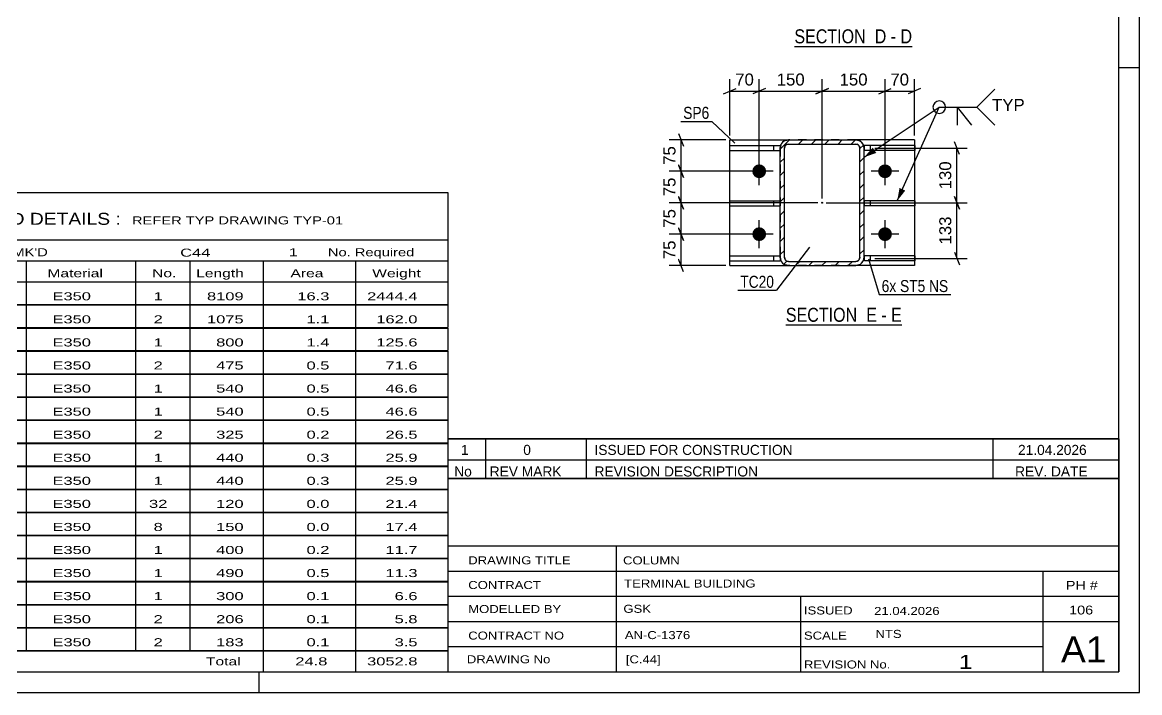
# Model space of a CAD drawing. Header units: millimetres. Extents: x -158 to 436, y -213 to 207.
# Drawn here: x 169.2 to 435.6, y -213.3 to -53.5 of the extents above; entities that cross this region are included whole.
import ezdxf

# ---------------------------------------------------------------- set-up
doc = ezdxf.new("R2010")
doc.units = ezdxf.units.MM
doc.linetypes.add('DXK_LINE_DOT2', pattern=[3.9198, 1.9599, -1.9599])
doc.linetypes.add('DXK_LINE_DOT3', pattern=[5.9187, 2.979, -0.9799, 0.9799, -0.9799])
doc.styles.add('Arial', font='ARIAL.TTF', dxfattribs={"height": 0.2})
doc.styles.add('Arial Narrow', font='ARIALN.TTF', dxfattribs={"height": 0.2})

# ---------------------------------------------------------------- blocks, each defined once
blk = doc.blocks.new('Unknown-284859241-18 - 1450')
at = {"color": 6, "linetype": 'Continuous'}
blk.add_line((351.23, -125.66), (378.87, -125.66), dxfattribs=at)
at = {"color": 0, "linetype": 'Continuous'}
blk.add_wipeout([(369.34, -124.91), (369.34, -121.41), (351.23, -121.41), (351.23, -124.91)], dxfattribs=at)
at = {"color": 7, "linetype": 'Continuous', "style": 'Arial Narrow'}
blk.add_text('SECTION ', height=3.34, dxfattribs=at).set_placement((351.23, -124.91))
at = {"color": 0, "linetype": 'Continuous'}
blk.add_wipeout([(372.94, -124.91), (372.94, -121.41), (370.39, -121.41), (370.39, -124.91)], dxfattribs=at)
blk.add_wipeout([(375.27, -124.91), (375.27, -121.41), (373.99, -121.41), (373.99, -124.91)], dxfattribs=at)
at = {"color": 7, "linetype": 'Continuous', "style": 'Arial Narrow'}
blk.add_text('E', height=3.34, dxfattribs=at).set_placement((370.39, -124.91))
at = {"color": 0, "linetype": 'Continuous'}
blk.add_wipeout([(378.87, -124.91), (378.87, -121.41), (376.32, -121.41), (376.32, -124.91)], dxfattribs=at)
at = {"color": 7, "linetype": 'Continuous', "style": 'Arial Narrow'}
for s, p in [('E', (376.32, -124.91)), ('-', (373.99, -124.91))]:
    blk.add_text(s, height=3.34, dxfattribs=at).set_placement(p)
blk = doc.blocks.new('Unknown-284859241-1134')
at = {"color": 5, "linetype": 'Continuous'}
for p, q in [((435.6, -213.34), (435.6, 206.66)), ((430.6, -208.34), (430.6, 201.66)), ((435.6, -64.34), (430.6, -64.34)), ((-153.4, -208.34), (430.6, -208.34)), ((225.6, -213.34), (225.6, -208.34)), ((-158.4, -213.34), (435.6, -213.34))]:
    blk.add_line(p, q, dxfattribs=at)
blk = doc.blocks.new('Unknown-284859241-16 - 1683')
at = {"color": 6, "linetype": 'Continuous'}
blk.add_line((353.27, -59.25), (381.34, -59.25), dxfattribs=at)
at = {"color": 0, "linetype": 'Continuous'}
blk.add_wipeout([(371.38, -58.5), (371.38, -55), (353.27, -55), (353.27, -58.5)], dxfattribs=at)
at = {"color": 7, "linetype": 'Continuous', "style": 'Arial Narrow'}
blk.add_text('SECTION ', height=3.34, dxfattribs=at).set_placement((353.27, -58.5))
at = {"color": 0, "linetype": 'Continuous'}
blk.add_wipeout([(375.2, -58.5), (375.2, -55), (372.43, -55), (372.43, -58.5)], dxfattribs=at)
blk.add_wipeout([(377.52, -58.5), (377.52, -55), (376.25, -55), (376.25, -58.5)], dxfattribs=at)
at = {"color": 7, "linetype": 'Continuous', "style": 'Arial Narrow'}
blk.add_text('D', height=3.34, dxfattribs=at).set_placement((372.43, -58.5))
at = {"color": 0, "linetype": 'Continuous'}
blk.add_wipeout([(381.34, -58.5), (381.34, -55), (378.57, -55), (378.57, -58.5)], dxfattribs=at)
at = {"color": 7, "linetype": 'Continuous', "style": 'Arial Narrow'}
for s, p in [('D', (378.57, -58.5)), ('-', (376.25, -58.5))]:
    blk.add_text(s, height=3.34, dxfattribs=at).set_placement(p)
blk = doc.blocks.new('Part-284859241-1533 - 1450')
at = {"color": 2, "linetype": 'Continuous'}
for p, q in [((381.95, -82.89), (369.95, -82.89)), ((369.95, -84.09), (369.95, -82.89)), ((381.95, -84.09), (369.95, -84.09)), ((381.95, -82.89), (381.95, -84.09))]:
    blk.add_line(p, q, dxfattribs=at)
at = {"color": 7, "linetype": 'DXK_LINE_DOT2'}
blk.add_line((371.45, -84.09), (371.45, -82.89), dxfattribs=at)
blk = doc.blocks.new('Part-284859241-1493 - 1450')
at = {"linetype": 'Continuous'}
h = blk.add_hatch(dxfattribs=at)
h.set_pattern_fill('', scale=0.7, style=0, pattern_type=0)
h.set_pattern_definition([(45, (369.7239, -82.7437), (-1.57154, 1.57154), [])])
h.paths.add_polyline_path([(369.88, -83.51), (369.72, -82.74), (369.29, -82.09), (368.64, -81.66), (367.88, -81.51), (351.88, -81.51), (351.11, -81.66), (350.46, -82.09), (350.03, -82.74), (349.88, -83.51), (349.88, -109.51), (350.03, -110.27), (350.46, -110.92), (351.11, -111.36), (351.88, -111.51), (367.88, -111.51), (368.64, -111.36), (369.29, -110.92), (369.72, -110.27), (369.88, -109.51)])
h.paths.add_polyline_path([(368.8, -109.89), (368.58, -110.22), (368.26, -110.43), (367.88, -110.51), (351.88, -110.51), (351.49, -110.43), (351.17, -110.22), (350.95, -109.89), (350.88, -109.51), (350.88, -83.51), (350.95, -83.13), (351.17, -82.8), (351.49, -82.59), (351.88, -82.51), (367.88, -82.51), (368.26, -82.59), (368.58, -82.8), (368.8, -83.13), (368.88, -83.51), (368.88, -109.51)])
blk.add_hatch(color=246, dxfattribs=at).paths.add_polyline_path([(359.88, -96.61, -1), (359.88, -96.41, -1)])
at = {"color": 7, "linetype": 'DXK_LINE_DOT2'}
for p, q in [((351.11, -81.66), (351.88, -81.51)), ((351.88, -82.51), (351.49, -82.59)), ((351.88, -81.51), (367.88, -81.51)), ((351.88, -82.51), (367.88, -82.51)), ((367.88, -81.51), (368.64, -81.66)), ((368.26, -82.59), (367.88, -82.51)), ((349.88, -83.51), (350.03, -82.74)), ((349.88, -83.51), (349.88, -109.51)), ((350.95, -83.13), (350.88, -83.51)), ((350.88, -109.51), (350.88, -83.51)), ((368.88, -83.51), (368.8, -83.13)), ((368.88, -109.51), (368.88, -83.51)), ((369.72, -82.74), (369.88, -83.51)), ((369.88, -109.51), (369.88, -83.51)), ((350.03, -110.27), (349.88, -109.51)), ((350.88, -109.51), (350.95, -109.89)), ((351.88, -111.51), (351.11, -111.36)), ((351.49, -110.43), (351.88, -110.51)), ((351.88, -110.51), (367.88, -110.51)), ((351.88, -111.51), (367.88, -111.51)), ((367.88, -110.51), (368.26, -110.43)), ((368.64, -111.36), (367.88, -111.51)), ((368.8, -109.89), (368.88, -109.51)), ((369.88, -109.51), (369.72, -110.27))]:
    blk.add_line(p, q, dxfattribs=at)
at = {"color": 2, "linetype": 'Continuous'}
for p, q in [((351.88, -81.51), (351.11, -81.66)), ((351.49, -82.59), (351.88, -82.51)), ((351.88, -81.51), (367.88, -81.51)), ((351.88, -82.51), (367.88, -82.51)), ((368.64, -81.66), (367.88, -81.51)), ((367.88, -82.51), (368.26, -82.59)), ((350.03, -82.74), (349.88, -83.51)), ((349.88, -109.51), (349.88, -83.51)), ((350.88, -83.51), (350.95, -83.13)), ((350.88, -109.51), (350.88, -83.51)), ((368.8, -83.13), (368.88, -83.51)), ((368.88, -109.51), (368.88, -83.51)), ((369.88, -83.51), (369.72, -82.74)), ((369.88, -109.51), (369.88, -83.51)), ((349.88, -109.51), (350.03, -110.27)), ((350.95, -109.89), (350.88, -109.51)), ((351.11, -111.36), (351.88, -111.51)), ((351.88, -110.51), (351.49, -110.43)), ((351.88, -110.51), (367.88, -110.51)), ((351.88, -111.51), (367.88, -111.51)), ((368.26, -110.43), (367.88, -110.51)), ((367.88, -111.51), (368.64, -111.36)), ((368.88, -109.51), (368.8, -109.89)), ((369.72, -110.27), (369.88, -109.51))]:
    blk.add_line(p, q, dxfattribs=at)
at = {"color": 7, "linetype": 'DXK_LINE_DOT3'}
blk.add_line((359.88, -96.51), (359.88, -96.51), dxfattribs=at)
at = {"color": 246, "linetype": 'DXK_LINE_DOT2'}
blk.add_line((359.88, -96.51), (359.88, -96.51), dxfattribs=at)
at = {"color": 246, "linetype": 'Continuous'}
blk.add_circle((359.88, -96.51), 0.1, dxfattribs=at)
at = {"color": 7, "linetype": 'DXK_LINE_DOT2'}
for centre, radius, start, end in [((351.88, -83.51), 2, 112.5, 157.5), ((351.88, -83.51), 1, 112.5, 157.5), ((367.88, -83.51), 1, 22.5, 67.5), ((367.88, -83.51), 2, 22.5, 67.5), ((351.88, -109.51), 2, 202.5, 247.5), ((351.88, -109.51), 1, 202.5, 247.5), ((367.88, -109.51), 1, 292.5, 337.5), ((367.88, -109.51), 2, 292.5, 337.5)]:
    blk.add_arc(centre, radius, start, end, dxfattribs=at)
at = {"color": 2, "linetype": 'Continuous'}
for centre, radius, start, end in [((351.88, -83.51), 2, 112.5, 157.5), ((351.88, -83.51), 1, 112.5, 157.5), ((367.88, -83.51), 1, 22.5, 67.5), ((367.88, -83.51), 2, 22.5, 67.5), ((351.88, -109.51), 2, 202.5, 247.5), ((351.88, -109.51), 1, 202.5, 247.5), ((367.88, -109.51), 1, 292.5, 337.5), ((367.88, -109.51), 2, 292.5, 337.5)]:
    blk.add_arc(centre, radius, start, end, dxfattribs=at)
blk = doc.blocks.new('Bolt-284859241-1461 - 1450')
at = {"linetype": 'Continuous'}
for points in [[(343.23, -89.01, -1), (346.53, -89.01, -1)], [(373.23, -89.01, -1), (376.53, -89.01, -1)], [(343.23, -104.01, -1), (346.53, -104.01, -1)], [(373.23, -104.01, -1), (376.53, -104.01, -1)]]:
    blk.add_hatch(color=1, dxfattribs=at).paths.add_polyline_path(points)
at = {"color": 1, "linetype": 'Continuous'}
for p, q in [((344.88, -92.31), (344.88, -85.71)), ((374.88, -92.31), (374.88, -85.71)), ((348.18, -89.01), (341.58, -89.01)), ((378.18, -89.01), (371.58, -89.01)), ((344.88, -107.31), (344.88, -100.71)), ((374.88, -107.31), (374.88, -100.71)), ((348.18, -104.01), (341.58, -104.01)), ((378.18, -104.01), (371.58, -104.01))]:
    blk.add_line(p, q, dxfattribs=at)
blk = doc.blocks.new('Part-284859241-1513 - 1450')
at = {"color": 2, "linetype": 'Continuous'}
for p, q in [((337.88, -111.51), (337.88, -81.51)), ((337.88, -81.51), (351.88, -81.51)), ((381.88, -81.51), (367.88, -81.51)), ((381.88, -81.51), (381.88, -82.89)), ((381.88, -84.09), (381.88, -96.04)), ((381.88, -97.24), (381.88, -109.19)), ((337.88, -111.51), (351.88, -111.51)), ((381.88, -111.51), (367.88, -111.51)), ((381.88, -110.39), (381.88, -111.51))]:
    blk.add_line(p, q, dxfattribs=at)
at = {"color": 7, "linetype": 'DXK_LINE_DOT2'}
for p, q in [((367.88, -81.51), (351.88, -81.51)), ((381.88, -82.89), (381.88, -84.09)), ((381.88, -96.04), (381.88, -97.24)), ((381.88, -109.19), (381.88, -110.39)), ((367.88, -111.51), (351.88, -111.51))]:
    blk.add_line(p, q, dxfattribs=at)
blk = doc.blocks.new('Part-284859241-1528 - 1450')
at = {"color": 2, "linetype": 'Continuous'}
for p, q in [((381.95, -96.04), (369.95, -96.04)), ((369.95, -97.24), (369.95, -96.04)), ((381.95, -97.24), (369.95, -97.24)), ((381.95, -96.04), (381.95, -97.24))]:
    blk.add_line(p, q, dxfattribs=at)
at = {"color": 7, "linetype": 'DXK_LINE_DOT2'}
blk.add_line((371.45, -97.24), (371.45, -96.04), dxfattribs=at)
blk = doc.blocks.new('Part-284859241-1538 - 1450')
at = {"color": 2, "linetype": 'Continuous'}
for p, q in [((381.95, -109.19), (369.95, -109.19)), ((369.95, -110.39), (369.95, -109.19)), ((381.95, -109.19), (381.95, -110.39)), ((381.95, -110.39), (369.95, -110.39))]:
    blk.add_line(p, q, dxfattribs=at)
at = {"color": 7, "linetype": 'DXK_LINE_DOT2'}
blk.add_line((371.45, -110.39), (371.45, -109.19), dxfattribs=at)
blk = doc.blocks.new('Part-284859241-1543 - 1450')
at = {"color": 2, "linetype": 'Continuous'}
for p, q in [((337.88, -97.24), (337.88, -96.04)), ((337.88, -96.04), (349.88, -96.04)), ((337.88, -97.24), (349.88, -97.24))]:
    blk.add_line(p, q, dxfattribs=at)
at = {"color": 7, "linetype": 'DXK_LINE_DOT2'}
for p, q in [((348.38, -97.24), (348.38, -96.04)), ((349.88, -96.04), (349.88, -97.24))]:
    blk.add_line(p, q, dxfattribs=at)
blk = doc.blocks.new('Part-284859241-1548 - 1450')
at = {"color": 2, "linetype": 'Continuous'}
for p, q in [((337.88, -84.09), (337.88, -82.89)), ((337.88, -82.89), (349.88, -82.89)), ((337.88, -84.09), (349.88, -84.09)), ((349.88, -82.89), (349.88, -83.51))]:
    blk.add_line(p, q, dxfattribs=at)
at = {"color": 7, "linetype": 'DXK_LINE_DOT2'}
for p, q in [((348.38, -84.09), (348.38, -82.89)), ((349.88, -83.51), (349.88, -84.09))]:
    blk.add_line(p, q, dxfattribs=at)
blk = doc.blocks.new('Part-284859241-1553 - 1450')
at = {"color": 2, "linetype": 'Continuous'}
for p, q in [((337.88, -110.39), (337.88, -109.19)), ((337.88, -109.19), (349.88, -109.19)), ((337.88, -110.39), (349.88, -110.39)), ((349.88, -109.51), (349.88, -110.39))]:
    blk.add_line(p, q, dxfattribs=at)
at = {"color": 7, "linetype": 'DXK_LINE_DOT2'}
for p, q in [((348.38, -110.39), (348.38, -109.19)), ((349.88, -109.19), (349.88, -109.51))]:
    blk.add_line(p, q, dxfattribs=at)
blk = doc.blocks.new('StraightDimension-284859241-1600 - 1450')
at = {"color": 7, "linetype": 'Continuous'}
for p, q in [((337.88, -80.51), (337.88, -67.06)), ((344.88, -88.01), (344.88, -67.06)), ((336.38, -70.51), (339.38, -69.31)), ((337.88, -69.91), (344.88, -69.91)), ((346.38, -69.31), (343.38, -70.51))]:
    blk.add_line(p, q, dxfattribs=at)
at = {"color": 0}
blk.add_wipeout([(344.2, -69.16), (344.2, -64.96), (338.55, -64.96), (338.55, -69.16)], dxfattribs=at)
at = {"color": 3, "style": 'Arial'}
blk.add_text('70', height=2.865, dxfattribs=at).set_placement((339.15, -68.56))
blk = doc.blocks.new('StraightDimension-284859241-1568 - 1450')
at = {"color": 7, "linetype": 'Continuous'}
for p, q in [((374.88, -88.01), (374.88, -67.06)), ((381.88, -80.51), (381.88, -67.06)), ((373.38, -70.51), (376.38, -69.31)), ((374.88, -69.91), (381.88, -69.91)), ((383.38, -69.31), (380.38, -70.51))]:
    blk.add_line(p, q, dxfattribs=at)
at = {"color": 0}
blk.add_wipeout([(381.2, -69.16), (381.2, -64.96), (375.55, -64.96), (375.55, -69.16)], dxfattribs=at)
at = {"color": 3, "style": 'Arial'}
blk.add_text('70', height=2.865, dxfattribs=at).set_placement((376.15, -68.56))
blk = doc.blocks.new('StraightDimension-284859241-1578 - 1450')
at = {"color": 7, "linetype": 'Continuous'}
for p, q in [((359.88, -95.51), (359.88, -67.06)), ((374.88, -88.01), (374.88, -67.06)), ((361.38, -69.31), (358.38, -70.51)), ((359.88, -69.91), (374.88, -69.91)), ((373.38, -70.51), (376.38, -69.31))]:
    blk.add_line(p, q, dxfattribs=at)
at = {"color": 0}
blk.add_wipeout([(371.31, -69.16), (371.31, -64.96), (363.44, -64.96), (363.44, -69.16)], dxfattribs=at)
at = {"color": 3, "style": 'Arial'}
blk.add_text('150', height=2.865, dxfattribs=at).set_placement((364.04, -68.56))
blk = doc.blocks.new('StraightDimension-284859241-1589 - 1450')
at = {"color": 7, "linetype": 'Continuous'}
for p, q in [((344.88, -88.01), (344.88, -67.06)), ((359.88, -95.51), (359.88, -67.06)), ((346.38, -69.31), (343.38, -70.51)), ((344.88, -69.91), (359.88, -69.91)), ((358.38, -70.51), (361.38, -69.31))]:
    blk.add_line(p, q, dxfattribs=at)
at = {"color": 0}
blk.add_wipeout([(356.31, -69.16), (356.31, -64.96), (348.44, -64.96), (348.44, -69.16)], dxfattribs=at)
at = {"color": 3, "style": 'Arial'}
blk.add_text('150', height=2.865, dxfattribs=at).set_placement((349.04, -68.56))
blk = doc.blocks.new('StraightDimension-284859241-6861 - 1450')
at = {"color": 7, "linetype": 'Continuous'}
for p, q in [((392.63, -84.99), (391.43, -81.99)), ((372.45, -83.49), (394.43, -83.49)), ((392.03, -96.51), (392.03, -83.49)), ((391.43, -95.01), (392.63, -98.01)), ((360.88, -96.51), (394.43, -96.51))]:
    blk.add_line(p, q, dxfattribs=at)
at = {"color": 0}
blk.add_wipeout([(391.28, -86.06), (387.08, -86.06), (387.08, -93.93), (391.28, -93.93)], dxfattribs=at)
at = {"color": 3, "style": 'Arial'}
blk.add_text('130', height=2.865, rotation=90.0002, dxfattribs=at).set_placement((390.68, -93.33))
blk = doc.blocks.new('StraightDimension-284859241-6862 - 1450')
at = {"color": 7, "linetype": 'Continuous'}
for p, q in [((392.63, -98.01), (391.43, -95.01)), ((360.88, -96.51), (394.43, -96.51)), ((392.03, -109.79), (392.03, -96.51)), ((391.43, -108.29), (392.63, -111.29)), ((372.45, -109.79), (394.43, -109.79))]:
    blk.add_line(p, q, dxfattribs=at)
at = {"color": 0}
blk.add_wipeout([(391.28, -99.21), (387.08, -99.21), (387.08, -107.08), (391.28, -107.08)], dxfattribs=at)
at = {"color": 3, "style": 'Arial'}
blk.add_text('133', height=2.865, rotation=90.0002, dxfattribs=at).set_placement((390.68, -106.48))
blk = doc.blocks.new('StraightDimension-284859241-6880 - 1450')
at = {"color": 7, "linetype": 'Continuous'}
for p, q in [((336.88, -81.51), (323.41, -81.51)), ((325.66, -80.01), (326.86, -83.01)), ((326.26, -89.01), (326.26, -81.51)), ((326.86, -90.51), (325.66, -87.51)), ((343.88, -89.01), (323.41, -89.01))]:
    blk.add_line(p, q, dxfattribs=at)
at = {"color": 0}
blk.add_wipeout([(325.51, -82.44), (321.31, -82.44), (321.31, -88.08), (325.51, -88.08)], dxfattribs=at)
at = {"color": 3, "style": 'Arial'}
blk.add_text('75', height=2.865, rotation=90.0002, dxfattribs=at).set_placement((324.91, -87.48))
blk = doc.blocks.new('StraightDimension-284859241-6881 - 1450')
at = {"color": 7, "linetype": 'Continuous'}
for p, q in [((325.66, -87.51), (326.86, -90.51)), ((343.88, -89.01), (323.41, -89.01)), ((326.26, -96.51), (326.26, -89.01)), ((326.86, -98.01), (325.66, -95.01)), ((358.88, -96.51), (323.41, -96.51))]:
    blk.add_line(p, q, dxfattribs=at)
at = {"color": 0}
blk.add_wipeout([(325.51, -89.94), (321.31, -89.94), (321.31, -95.58), (325.51, -95.58)], dxfattribs=at)
at = {"color": 3, "style": 'Arial'}
blk.add_text('75', height=2.865, rotation=90.0002, dxfattribs=at).set_placement((324.91, -94.98))
blk = doc.blocks.new('StraightDimension-284859241-6882 - 1450')
at = {"color": 7, "linetype": 'Continuous'}
for p, q in [((325.66, -95.01), (326.86, -98.01)), ((358.88, -96.51), (323.41, -96.51)), ((326.26, -104.01), (326.26, -96.51)), ((326.86, -105.51), (325.66, -102.51)), ((343.88, -104.01), (323.41, -104.01))]:
    blk.add_line(p, q, dxfattribs=at)
at = {"color": 0}
blk.add_wipeout([(325.51, -97.44), (321.31, -97.44), (321.31, -103.08), (325.51, -103.08)], dxfattribs=at)
at = {"color": 3, "style": 'Arial'}
blk.add_text('75', height=2.865, rotation=90.0002, dxfattribs=at).set_placement((324.91, -102.48))
blk = doc.blocks.new('StraightDimension-284859241-6883 - 1450')
at = {"color": 7, "linetype": 'Continuous'}
for p, q in [((325.66, -102.51), (326.86, -105.51)), ((343.88, -104.01), (323.41, -104.01)), ((326.26, -111.51), (326.26, -104.01)), ((336.88, -111.51), (323.41, -111.51)), ((326.86, -113.01), (325.66, -110.01))]:
    blk.add_line(p, q, dxfattribs=at)
at = {"color": 0}
blk.add_wipeout([(325.51, -104.94), (321.31, -104.94), (321.31, -110.58), (325.51, -110.58)], dxfattribs=at)
at = {"color": 3, "style": 'Arial'}
blk.add_text('75', height=2.865, rotation=90.0002, dxfattribs=at).set_placement((324.91, -109.98))
blk = doc.blocks.new('MarkSet-284859241-6927 - 1450')
at = {"color": 0}
blk.add_wipeout([(377.56, -117.81), (377.56, -114.81), (374.08, -114.81), (374.08, -117.81)], dxfattribs=at)
blk.add_wipeout([(377.56, -117.81), (377.56, -114.81), (374.08, -114.81), (374.08, -117.81)], dxfattribs=at)
at = {"color": 30, "linetype": 'Continuous'}
blk.add_line((370.94, -109.86), (373.48, -118.41), dxfattribs=at)
at = {"color": 0}
blk.add_wipeout([(384.48, -117.81), (384.48, -114.81), (378.46, -114.81), (378.46, -117.81)], dxfattribs=at)
blk.add_wipeout([(384.48, -117.81), (384.48, -114.81), (378.46, -114.81), (378.46, -117.81)], dxfattribs=at)
at = {"color": 3, "style": 'Arial Narrow'}
blk.add_text('6x', height=2.863, dxfattribs=at).set_placement((374.08, -117.81))
at = {"color": 0}
blk.add_wipeout([(389.95, -117.81), (389.95, -114.81), (385.38, -114.81), (385.38, -117.81)], dxfattribs=at)
blk.add_wipeout([(389.95, -117.81), (389.95, -114.81), (385.38, -114.81), (385.38, -117.81)], dxfattribs=at)
at = {"color": 30, "linetype": 'Continuous'}
blk.add_line((373.48, -118.41), (390.55, -118.41), dxfattribs=at)
at = {"color": 3, "style": 'Arial Narrow'}
for s, p in [('ST5', (378.46, -117.81)), ('NS', (385.38, -117.81))]:
    blk.add_text(s, height=2.863, dxfattribs=at).set_placement(p)
blk = doc.blocks.new('WeldMark-284859241-1620 - 1450')
at = {"linetype": 'Continuous'}
for points in [[(372.79, -84.63), (369.88, -85.67), (371.96, -83.38)], [(379.71, -93.61), (377.8, -96.04), (378.34, -92.99)]]:
    blk.add_hatch(color=30, dxfattribs=at).paths.add_polyline_path(points)
at = {"color": 30, "linetype": 'Continuous'}
for p, q in [((369.88, -85.67), (387.81, -73.72)), ((377.8, -96.04), (387.81, -73.72)), ((387.81, -73.72), (396.81, -73.72))]:
    blk.add_line(p, q, dxfattribs=at)
at = {"color": 3, "linetype": 'Continuous'}
for q in [(395.53, -78.01), (392.1, -78.01)]:
    blk.add_line((392.1, -73.72), q, dxfattribs=at)
for start, end in [(90, 270), (270, 90)]:
    blk.add_arc((387.81, -73.72), 1.5, start, end, dxfattribs=at)
at = {"color": 0, "linetype": 'Continuous'}
blk.add_wipeout([(408.19, -74.62), (408.19, -71.62), (400.41, -71.62), (400.41, -74.62)], dxfattribs=at)
blk.add_wipeout([(408.19, -74.62), (408.19, -71.62), (400.41, -71.62), (400.41, -74.62)], dxfattribs=at)
at = {"color": 3, "linetype": 'Continuous'}
for q in [(401.1, -69.44), (401.1, -78.01)]:
    blk.add_line((396.81, -73.72), q, dxfattribs=at)
at = {"color": 3, "linetype": 'Continuous', "style": 'Arial'}
blk.add_text('TYP', height=2.865, dxfattribs=at).set_placement((400.41, -74.62))
blk = doc.blocks.new('Mark-284859241-1509 - 1450')
at = {"color": 0}
blk.add_wipeout([(332.97, -76.51), (332.97, -73.51), (326.76, -73.51), (326.76, -76.51)], dxfattribs=at)
blk.add_wipeout([(332.97, -76.51), (332.97, -73.51), (326.76, -73.51), (326.76, -76.51)], dxfattribs=at)
at = {"color": 30, "linetype": 'Continuous'}
for p in [(326.16, -77.11), (339.06, -82.33)]:
    blk.add_line(p, (333.57, -77.11), dxfattribs=at)
at = {"color": 3, "style": 'Arial Narrow'}
blk.add_text('SP6', height=2.863, dxfattribs=at).set_placement((326.76, -76.51))
blk = doc.blocks.new('Mark-284859241-1489 - 1450')
at = {"color": 0}
blk.add_wipeout([(348.41, -116.8), (348.41, -113.8), (340.37, -113.8), (340.37, -116.8)], dxfattribs=at)
blk.add_wipeout([(348.41, -116.8), (348.41, -113.8), (340.37, -113.8), (340.37, -116.8)], dxfattribs=at)
at = {"color": 30, "linetype": 'Continuous'}
for p in [(356.84, -107.08), (339.77, -117.4)]:
    blk.add_line(p, (349.01, -117.4), dxfattribs=at)
at = {"color": 3, "style": 'Arial Narrow'}
blk.add_text('TC20', height=2.863, dxfattribs=at).set_placement((340.37, -116.8))
blk = doc.blocks.new('Unknown-284859241-10451')
at = {"color": 7, "linetype": 'Continuous'}
for p, q in [((270.6, -162.29), (270.6, -208.34)), ((270.6, -162.29), (430.6, -162.29)), ((430.6, -162.34), (430.6, -208.34)), ((270.6, -178.34), (430.6, -178.34)), ((310.74, -178.34), (310.74, -208.34)), ((270.6, -184.34), (430.6, -184.34)), ((412.6, -208.29), (412.6, -184.29)), ((270.6, -190.34), (430.6, -190.34)), ((354.74, -190.34), (354.74, -208.34)), ((270.6, -196.34), (430.6, -196.34)), ((270.6, -202.34), (412.6, -202.34)), ((270.6, -208.34), (430.6, -208.34))]:
    blk.add_line(p, q, dxfattribs=at)
at = {"color": 7, "style": 'Arial Narrow'}
for s, height, width, p in [('DRAWING TITLE', 1.9089, 1.425378, (275.49, -182.74)), ('COLUMN', 1.909, 1.425378, (312.41, -182.76)), ('TERMINAL BUILDING', 1.9089, 1.425378, (312.66, -188.27)), ('CONTRACT', 1.909, 1.425378, (275.49, -188.63)), ('MODELLED BY', 1.9089, 1.425378, (275.49, -194.36)), ('GSK', 1.909, 1.425378, (312.49, -194.3)), ('ISSUED', 1.909, 1.425378, (355.54, -194.7)), ('21.04.2026', 1.909, 1.425378, (372.29, -194.82)), ('CONTRACT NO', 1.9089, 1.425378, (275.49, -200.69)), ('AN-C-1376', 1.909, 1.425378, (312.83, -200.57)), ('SCALE', 1.909, 1.425378, (355.54, -200.69)), ('A1', 6.204, 1.25, (416.84, -206.14)), ('DRAWING No', 1.909, 1.425378, (275.16, -206.34)), ('[C.44]', 1.909, 1.425378, (313.07, -206.35)), ('1', 3.34, 1.5, (392.52, -207.67)), ('REVISION No.', 1.9089, 1.425378, (355.54, -207.58))]:
    blk.add_text(s, height=height, dxfattribs=dict(at, width=width)).set_placement(p)
at = {"color": 7, "linetype": 'Continuous', "style": 'Arial Narrow'}
for s, height, width, p in [('PH #', 2.1, 1.42538, (418, -188.79)), ('106', 2.1, 1.42538, (418.79, -194.69)), ('NTS', 1.909, 1.425378, (372.6, -200.29))]:
    blk.add_text(s, height=height, dxfattribs=dict(at, width=width)).set_placement(p)
blk = doc.blocks.new('Unknown-284859241-10452')
at = {"color": 7, "linetype": 'Continuous'}
for p, q in [((270.6, -152.79), (430.6, -152.79)), ((430.6, -152.79), (270.6, -152.79)), ((270.6, -152.79), (270.6, -157.79)), ((279.6, -152.79), (279.6, -157.79)), ((303.6, -152.79), (303.6, -157.79)), ((400.6, -152.79), (400.6, -157.79)), ((430.6, -152.79), (430.6, -157.79)), ((270.6, -157.79), (430.6, -157.79)), ((270.6, -157.79), (270.6, -162.29)), ((270.6, -157.79), (430.6, -157.79)), ((279.6, -157.79), (279.6, -162.29)), ((303.6, -157.79), (303.6, -162.29)), ((400.6, -157.79), (400.6, -162.29)), ((430.6, -157.79), (430.6, -162.29)), ((430.6, -162.29), (270.6, -162.29))]:
    blk.add_line(p, q, dxfattribs=at)
at = {"color": 7, "linetype": 'Continuous', "style": 'Arial Narrow'}
for s, height, width, p in [('1', 2.39, 1.196471, (273.76, -156.65)), ('0', 2.39, 1.196471, (288.61, -156.65)), ('ISSUED FOR CONSTRUCTION', 2.3861, 1.196471, (305.6, -156.65)), ('21.04.2026', 2.386, 1.196471, (406.6, -156.65)), ('No', 2.386, 1.2, (272.15, -161.79)), ('REV MARK', 2.386, 1.2, (280.6, -161.79)), ('REVISION DESCRIPTION', 2.3861, 1.2, (305.6, -161.79)), ('REV. DATE', 2.386, 1.2, (405.89, -161.79))]:
    blk.add_text(s, height=height, dxfattribs=dict(at, width=width)).set_placement(p)
blk = doc.blocks.new('Unknown-284859241-10453')
at = {"color": 7, "linetype": 'Continuous'}
for p, q in [((110.6, -94.09), (270.6, -94.09)), ((110.6, -105.34), (110.6, -94.09)), ((270.6, -94.09), (270.6, -105.34)), ((110.6, -105.34), (270.6, -105.34)), ((110.6, -105.34), (110.6, -110.34)), ((270.6, -105.34), (270.6, -110.34)), ((110.6, -110.34), (270.6, -110.34)), ((110.6, -110.34), (110.6, -115.34)), ((134.6, -110.34), (134.6, -115.34)), ((170.1, -110.34), (170.1, -115.34)), ((196.1, -110.34), (196.1, -115.34)), ((209.1, -110.34), (209.1, -115.34)), ((226.6, -110.34), (226.6, -115.34)), ((248.6, -110.34), (248.6, -115.34)), ((270.6, -110.34), (270.6, -115.34)), ((110.6, -115.34), (270.6, -115.34)), ((110.6, -115.39), (110.6, -120.79)), ((110.6, -115.39), (270.6, -115.39)), ((134.6, -115.34), (134.6, -120.84)), ((170.1, -115.34), (170.1, -120.84)), ((196.1, -115.34), (196.1, -120.84)), ((209.1, -115.34), (209.1, -120.84)), ((226.6, -115.34), (226.6, -120.84)), ((248.6, -115.34), (248.6, -120.84)), ((270.6, -115.39), (270.6, -120.79)), ((110.6, -120.79), (270.6, -120.79)), ((110.6, -120.89), (110.6, -126.29)), ((110.6, -120.89), (270.6, -120.89)), ((134.6, -120.84), (134.6, -126.34)), ((170.1, -120.84), (170.1, -126.34)), ((196.1, -120.84), (196.1, -126.34)), ((209.1, -120.84), (209.1, -126.34)), ((226.6, -120.84), (226.6, -126.34)), ((248.6, -120.84), (248.6, -126.34)), ((270.6, -120.89), (270.6, -126.29)), ((110.6, -126.29), (270.6, -126.29)), ((110.6, -126.39), (110.6, -131.79)), ((110.6, -126.39), (270.6, -126.39)), ((134.6, -126.34), (134.6, -131.84)), ((170.1, -126.34), (170.1, -131.84)), ((196.1, -126.34), (196.1, -131.84)), ((209.1, -126.34), (209.1, -131.84)), ((226.6, -126.34), (226.6, -131.84)), ((248.6, -126.34), (248.6, -131.84)), ((270.6, -126.39), (270.6, -131.79)), ((110.6, -131.79), (270.6, -131.79)), ((110.6, -131.89), (110.6, -137.29)), ((110.6, -131.89), (270.6, -131.89)), ((134.6, -131.84), (134.6, -137.34)), ((170.1, -131.84), (170.1, -137.34)), ((196.1, -131.84), (196.1, -137.34)), ((209.1, -131.84), (209.1, -137.34)), ((226.6, -131.84), (226.6, -137.34)), ((248.6, -131.84), (248.6, -137.34)), ((270.6, -131.89), (270.6, -137.29)), ((110.6, -137.29), (270.6, -137.29)), ((110.6, -137.39), (110.6, -142.79)), ((110.6, -137.39), (270.6, -137.39)), ((134.6, -137.34), (134.6, -142.84)), ((170.1, -137.34), (170.1, -142.84)), ((196.1, -137.34), (196.1, -142.84)), ((209.1, -137.34), (209.1, -142.84)), ((226.6, -137.34), (226.6, -142.84)), ((248.6, -137.34), (248.6, -142.84)), ((270.6, -137.39), (270.6, -142.79)), ((110.6, -142.79), (270.6, -142.79)), ((110.6, -142.89), (110.6, -148.29)), ((110.6, -142.89), (270.6, -142.89)), ((134.6, -142.84), (134.6, -148.34)), ((170.1, -142.84), (170.1, -148.34)), ((196.1, -142.84), (196.1, -148.34)), ((209.1, -142.84), (209.1, -148.34)), ((226.6, -142.84), (226.6, -148.34)), ((248.6, -142.84), (248.6, -148.34)), ((270.6, -142.89), (270.6, -148.29)), ((110.6, -148.29), (270.6, -148.29)), ((110.6, -148.39), (110.6, -153.79)), ((110.6, -148.39), (270.6, -148.39)), ((134.6, -148.34), (134.6, -153.84)), ((170.1, -148.34), (170.1, -153.84)), ((196.1, -148.34), (196.1, -153.84)), ((209.1, -148.34), (209.1, -153.84)), ((226.6, -148.34), (226.6, -153.84)), ((248.6, -148.34), (248.6, -153.84)), ((270.6, -148.39), (270.6, -153.79)), ((110.6, -153.79), (270.6, -153.79)), ((110.6, -153.89), (110.6, -159.29)), ((110.6, -153.89), (270.6, -153.89)), ((134.6, -153.84), (134.6, -159.34)), ((170.1, -153.84), (170.1, -159.34)), ((196.1, -153.84), (196.1, -159.34)), ((209.1, -153.84), (209.1, -159.34)), ((226.6, -153.84), (226.6, -159.34)), ((248.6, -153.84), (248.6, -159.34)), ((270.6, -153.89), (270.6, -159.29)), ((110.6, -159.29), (270.6, -159.29)), ((110.6, -159.39), (110.6, -164.79)), ((110.6, -159.39), (270.6, -159.39)), ((134.6, -159.34), (134.6, -164.84)), ((170.1, -159.34), (170.1, -164.84)), ((196.1, -159.34), (196.1, -164.84)), ((209.1, -159.34), (209.1, -164.84)), ((226.6, -159.34), (226.6, -164.84)), ((248.6, -159.34), (248.6, -164.84)), ((270.6, -159.39), (270.6, -164.79)), ((110.6, -164.79), (270.6, -164.79)), ((110.6, -164.89), (110.6, -170.29)), ((110.6, -164.89), (270.6, -164.89)), ((134.6, -164.84), (134.6, -170.34)), ((170.1, -164.84), (170.1, -170.34)), ((196.1, -164.84), (196.1, -170.34)), ((209.1, -164.84), (209.1, -170.34)), ((226.6, -164.84), (226.6, -170.34)), ((248.6, -164.84), (248.6, -170.34)), ((270.6, -164.89), (270.6, -170.29)), ((110.6, -170.29), (270.6, -170.29)), ((110.6, -170.39), (110.6, -175.79)), ((110.6, -170.39), (270.6, -170.39)), ((134.6, -170.34), (134.6, -175.84)), ((170.1, -170.34), (170.1, -175.84)), ((196.1, -170.34), (196.1, -175.84)), ((209.1, -170.34), (209.1, -175.84)), ((226.6, -170.34), (226.6, -175.84)), ((248.6, -170.34), (248.6, -175.84)), ((270.6, -170.39), (270.6, -175.79)), ((110.6, -175.79), (270.6, -175.79)), ((134.6, -175.84), (134.6, -181.34)), ((170.1, -175.84), (170.1, -181.34)), ((196.1, -175.84), (196.1, -181.34)), ((209.1, -175.84), (209.1, -181.34)), ((226.6, -175.84), (226.6, -181.34)), ((248.6, -175.84), (248.6, -181.34)), ((110.6, -175.89), (110.6, -181.29)), ((110.6, -175.89), (270.6, -175.89)), ((270.6, -175.89), (270.6, -181.29)), ((110.6, -181.29), (270.6, -181.29)), ((110.6, -181.39), (110.6, -186.79)), ((110.6, -181.39), (270.6, -181.39)), ((134.6, -181.34), (134.6, -186.84)), ((170.1, -181.34), (170.1, -186.84)), ((196.1, -181.34), (196.1, -186.84)), ((209.1, -181.34), (209.1, -186.84)), ((226.6, -181.34), (226.6, -186.84)), ((248.6, -181.34), (248.6, -186.84)), ((270.6, -181.39), (270.6, -186.79)), ((110.6, -186.79), (270.6, -186.79)), ((110.6, -186.89), (110.6, -192.29)), ((110.6, -186.89), (270.6, -186.89)), ((134.6, -186.84), (134.6, -192.34)), ((170.1, -186.84), (170.1, -192.34)), ((196.1, -186.84), (196.1, -192.34)), ((209.1, -186.84), (209.1, -192.34)), ((226.6, -186.84), (226.6, -192.34)), ((248.6, -186.84), (248.6, -192.34)), ((270.6, -186.89), (270.6, -192.29)), ((110.6, -192.29), (270.6, -192.29)), ((110.6, -192.39), (110.6, -197.79)), ((110.6, -192.39), (270.6, -192.39)), ((134.6, -192.34), (134.6, -197.84)), ((170.1, -192.34), (170.1, -197.84)), ((196.1, -192.34), (196.1, -197.84)), ((209.1, -192.34), (209.1, -197.84)), ((226.6, -192.34), (226.6, -197.84)), ((248.6, -192.34), (248.6, -197.84)), ((270.6, -192.39), (270.6, -197.79)), ((110.6, -197.79), (270.6, -197.79)), ((110.6, -197.89), (110.6, -203.29)), ((110.6, -197.89), (270.6, -197.89)), ((134.6, -197.84), (134.6, -203.34)), ((170.1, -197.84), (170.1, -203.34)), ((196.1, -197.84), (196.1, -203.34)), ((209.1, -197.84), (209.1, -203.34)), ((226.6, -197.84), (226.6, -203.34)), ((248.6, -197.84), (248.6, -203.34)), ((270.6, -197.89), (270.6, -203.29)), ((110.6, -203.29), (270.6, -203.29)), ((110.6, -203.34), (270.6, -203.34)), ((110.6, -203.34), (110.6, -208.34)), ((226.6, -203.34), (226.6, -208.34)), ((248.6, -203.34), (248.6, -208.34)), ((270.6, -203.34), (270.6, -208.34)), ((110.6, -208.34), (270.6, -208.34))]:
    blk.add_line(p, q, dxfattribs=at)
at = {"color": 7, "style": 'Arial Narrow'}
for s, height, width, p in [('GENERAL NOTES & WELD DETAILS :', 2.8633, 1.4, (111.76, -101.78)), ('REFER TYP DRAWING TYP-01', 1.9089, 1.6, (195.3, -101.68)), ("MATERIAL LIST FOR ASSEMBLY MK'D", 1.9089, 1.6, (111.76, -109.28)), ('C44', 1.909, 1.794707, (206.8, -109.37)), ('1', 1.91, 1.794707, (232.69, -109.28)), ('No. Required', 1.9089, 1.6, (242.02, -109.28)), ('Mark', 1.909, 1.7, (111.94, -114.34)), ('Profile', 1.909, 1.7, (145.02, -114.34)), ('Material', 1.909, 1.7, (175.14, -114.28)), ('No.', 1.909, 1.7, (200.1, -114.28)), ('Length', 1.909, 1.7, (210.6, -114.28)), ('Area', 1.909, 1.7, (233.1, -114.28)), ('Weight', 1.909, 1.7, (252.6, -114.28))]:
    blk.add_text(s, height=height, dxfattribs=dict(at, width=width)).set_placement(p)
at = {"color": 7, "linetype": 'Continuous', "style": 'Arial Narrow'}
for s, height, width, p in [('C44', 1.909, 1.794707, (112.1, -119.78)), ('SHS500*20', 1.909, 1.794707, (136.6, -119.78)), ('E350', 1.909, 1.794707, (176.34, -119.78)), ('1', 1.91, 1.794707, (200.46, -119.78)), ('8109', 1.909, 1.794707, (213.19, -119.78)), ('16.3', 1.909, 1.794707, (234.73, -119.78)), ('2444.4', 1.909, 1.794707, (251.37, -119.78)), ('TC20', 1.909, 1.794707, (112.1, -125.28)), ('RHS300*200*10', 1.9089, 1.794707, (136.6, -125.28)), ('E350', 1.909, 1.794707, (176.34, -125.28)), ('2', 1.91, 1.794707, (200.46, -125.28)), ('1075', 1.909, 1.794707, (213.19, -125.28)), ('1.1', 1.909, 1.794707, (236.92, -125.28)), ('162.0', 1.909, 1.794707, (253.56, -125.28)), ('BP5', 1.909, 1.794707, (112.1, -130.78)), ('PL25*800', 1.909, 1.794707, (136.6, -130.78)), ('E350', 1.909, 1.794707, (176.34, -130.78)), ('1', 1.91, 1.794707, (200.46, -130.78)), ('800', 1.909, 1.794707, (215.37, -130.78)), ('1.4', 1.909, 1.794707, (236.92, -130.78)), ('125.6', 1.909, 1.794707, (253.56, -130.78)), ('BC16', 1.909, 1.794707, (112.1, -136.28)), ('RHS300*200*10', 1.9089, 1.794707, (136.6, -136.28)), ('E350', 1.909, 1.794707, (176.34, -136.28)), ('2', 1.91, 1.794707, (200.46, -136.28)), ('475', 1.909, 1.794707, (215.37, -136.28)), ('0.5', 1.909, 1.794707, (236.92, -136.28)), ('71.6', 1.909, 1.794707, (255.75, -136.28)), ('SP5', 1.909, 1.794707, (112.1, -141.78)), ('PL25*440', 1.909, 1.794707, (136.6, -141.78)), ('E350', 1.909, 1.794707, (176.34, -141.78)), ('1', 1.91, 1.794707, (200.46, -141.78)), ('540', 1.909, 1.794707, (215.37, -141.78)), ('0.5', 1.909, 1.794707, (236.92, -141.78)), ('46.6', 1.909, 1.794707, (255.75, -141.78)), ('SP14', 1.909, 1.794707, (112.1, -147.28)), ('PL25*440', 1.909, 1.794707, (136.6, -147.28)), ('E350', 1.909, 1.794707, (176.34, -147.28)), ('1', 1.91, 1.794707, (200.46, -147.28)), ('540', 1.909, 1.794707, (215.37, -147.28)), ('0.5', 1.909, 1.794707, (236.92, -147.28)), ('46.6', 1.909, 1.794707, (255.75, -147.28)), ('SP19', 1.909, 1.794707, (112.1, -152.78)), ('PL16*325', 1.909, 1.794707, (136.6, -152.78)), ('E350', 1.909, 1.794707, (176.34, -152.78)), ('2', 1.91, 1.794707, (200.46, -152.78)), ('325', 1.909, 1.794707, (215.37, -152.78)), ('0.2', 1.909, 1.794707, (236.92, -152.78)), ('26.5', 1.909, 1.794707, (255.75, -152.78)), ('SP6', 1.909, 1.794707, (112.1, -158.28)), ('PL25*300', 1.909, 1.794707, (136.6, -158.28)), ('E350', 1.909, 1.794707, (176.34, -158.28)), ('1', 1.91, 1.794707, (200.46, -158.28)), ('440', 1.909, 1.794707, (215.37, -158.28)), ('0.3', 1.909, 1.794707, (236.92, -158.28)), ('25.9', 1.909, 1.794707, (255.75, -158.28)), ('SP15', 1.909, 1.794707, (112.1, -163.78)), ('PL25*300', 1.909, 1.794707, (136.6, -163.78)), ('E350', 1.909, 1.794707, (176.34, -163.78)), ('1', 1.91, 1.794707, (200.46, -163.78)), ('440', 1.909, 1.794707, (215.37, -163.78)), ('0.3', 1.909, 1.794707, (236.92, -163.78)), ('25.9', 1.909, 1.794707, (255.75, -163.78)), ('ST5', 1.909, 1.794707, (112.1, -169.28)), ('PL12*120', 1.909, 1.794707, (136.6, -169.28)), ('E350', 1.909, 1.794707, (176.34, -169.28)), ('32', 1.909, 1.794707, (199.37, -169.28)), ('120', 1.909, 1.794707, (215.37, -169.28)), ('0.0', 1.909, 1.794707, (236.92, -169.28)), ('21.4', 1.909, 1.794707, (255.75, -169.28)), ('ST30', 1.909, 1.794707, (112.1, -174.78)), ('PL20*150', 1.909, 1.794707, (136.6, -174.78)), ('E350', 1.909, 1.794707, (176.34, -174.78)), ('8', 1.91, 1.794707, (200.46, -174.78)), ('150', 1.909, 1.794707, (215.37, -174.78)), ('0.0', 1.909, 1.794707, (236.92, -174.78)), ('17.4', 1.909, 1.794707, (255.75, -174.78)), ('TC577', 1.909, 1.794707, (112.1, -180.28)), ('SHS132*8', 1.909, 1.794707, (136.6, -180.28)), ('E350', 1.909, 1.794707, (176.34, -180.28)), ('1', 1.91, 1.794707, (200.46, -180.28)), ('400', 1.909, 1.794707, (215.37, -180.28)), ('0.2', 1.909, 1.794707, (236.92, -180.28)), ('11.7', 1.909, 1.794707, (255.75, -180.28)), ('PL92', 1.909, 1.794707, (112.1, -185.78)), ('PL6*490', 1.909, 1.794707, (136.6, -185.78)), ('E350', 1.909, 1.794707, (176.34, -185.78)), ('490', 1.909, 1.794707, (215.37, -185.78)), ('0.5', 1.909, 1.794707, (236.92, -185.78)), ('11.3', 1.909, 1.794707, (255.75, -185.78)), ('1', 1.91, 1.794707, (200.46, -185.78)), ('BC130', 1.909, 1.794707, (112.1, -191.28)), ('SHS132*6', 1.909, 1.794707, (136.6, -191.28)), ('E350', 1.909, 1.794707, (176.34, -191.28)), ('1', 1.91, 1.794707, (200.46, -191.28)), ('300', 1.909, 1.794707, (215.37, -191.28)), ('0.1', 1.909, 1.794707, (236.92, -191.28)), ('6.6', 1.909, 1.794707, (257.93, -191.28)), ('PL325', 1.909, 1.794707, (112.1, -196.78)), ('PL12*183', 1.909, 1.794707, (136.6, -196.78)), ('E350', 1.909, 1.794707, (176.34, -196.78)), ('2', 1.91, 1.794707, (200.46, -196.78)), ('206', 1.909, 1.794707, (215.37, -196.78)), ('0.1', 1.909, 1.794707, (236.92, -196.78)), ('5.8', 1.909, 1.794707, (257.93, -196.78)), ('PL326', 1.909, 1.794707, (112.1, -202.28)), ('PL10*120', 1.909, 1.794707, (136.6, -202.28)), ('E350', 1.909, 1.794707, (176.34, -202.28)), ('2', 1.91, 1.794707, (200.46, -202.28)), ('183', 1.909, 1.794707, (215.37, -202.28)), ('0.1', 1.909, 1.794707, (236.92, -202.28)), ('3.5', 1.909, 1.794707, (257.93, -202.28)), ('Total', 1.909, 1.7, (212.94, -206.84)), ('24.8', 1.909, 1.794707, (234.25, -206.84)), ('3052.8', 1.909, 1.794707, (251.37, -206.84))]:
    blk.add_text(s, height=height, dxfattribs=dict(at, width=width)).set_placement(p)

msp = doc.modelspace()

# ---------------------------------------------------------------- block references
for name in ['Part-284859241-1513 - 1450', 'Part-284859241-1493 - 1450', 'Part-284859241-1548 - 1450', 'Part-284859241-1533 - 1450', 'Bolt-284859241-1461 - 1450', 'Unknown-284859241-10453', 'Part-284859241-1543 - 1450', 'Part-284859241-1528 - 1450', 'Part-284859241-1553 - 1450', 'Part-284859241-1538 - 1450', 'Unknown-284859241-18 - 1450', 'Unknown-284859241-10452', 'Unknown-284859241-10451']:
    msp.add_blockref(name, (0, 0))

# ---------------------------------------------------------------- next in the draw order: block references
msp.add_blockref('Unknown-284859241-1134', (0, 0))

# ---------------------------------------------------------------- next in the draw order: block references
for name in ['Unknown-284859241-16 - 1683', 'StraightDimension-284859241-1600 - 1450', 'StraightDimension-284859241-1568 - 1450']:
    msp.add_blockref(name, (0, 0))

# ---------------------------------------------------------------- next in the draw order: block references
msp.add_blockref('StraightDimension-284859241-1578 - 1450', (0, 0))

# ---------------------------------------------------------------- next in the draw order: block references
msp.add_blockref('StraightDimension-284859241-1589 - 1450', (0, 0))

# ---------------------------------------------------------------- next in the draw order: block references
for name in ['StraightDimension-284859241-6880 - 1450', 'StraightDimension-284859241-6861 - 1450']:
    msp.add_blockref(name, (0, 0))

# ---------------------------------------------------------------- next in the draw order: block references
for name in ['Mark-284859241-1509 - 1450', 'StraightDimension-284859241-6881 - 1450', 'StraightDimension-284859241-6862 - 1450']:
    msp.add_blockref(name, (0, 0))

# ---------------------------------------------------------------- next in the draw order: block references
for name in ['WeldMark-284859241-1620 - 1450', 'StraightDimension-284859241-6882 - 1450', 'MarkSet-284859241-6927 - 1450']:
    msp.add_blockref(name, (0, 0))

# ---------------------------------------------------------------- next in the draw order: block references
msp.add_blockref('StraightDimension-284859241-6883 - 1450', (0, 0))

# ---------------------------------------------------------------- next in the draw order: block references
msp.add_blockref('Mark-284859241-1489 - 1450', (0, 0))

doc.saveas('drawing.dxf')
